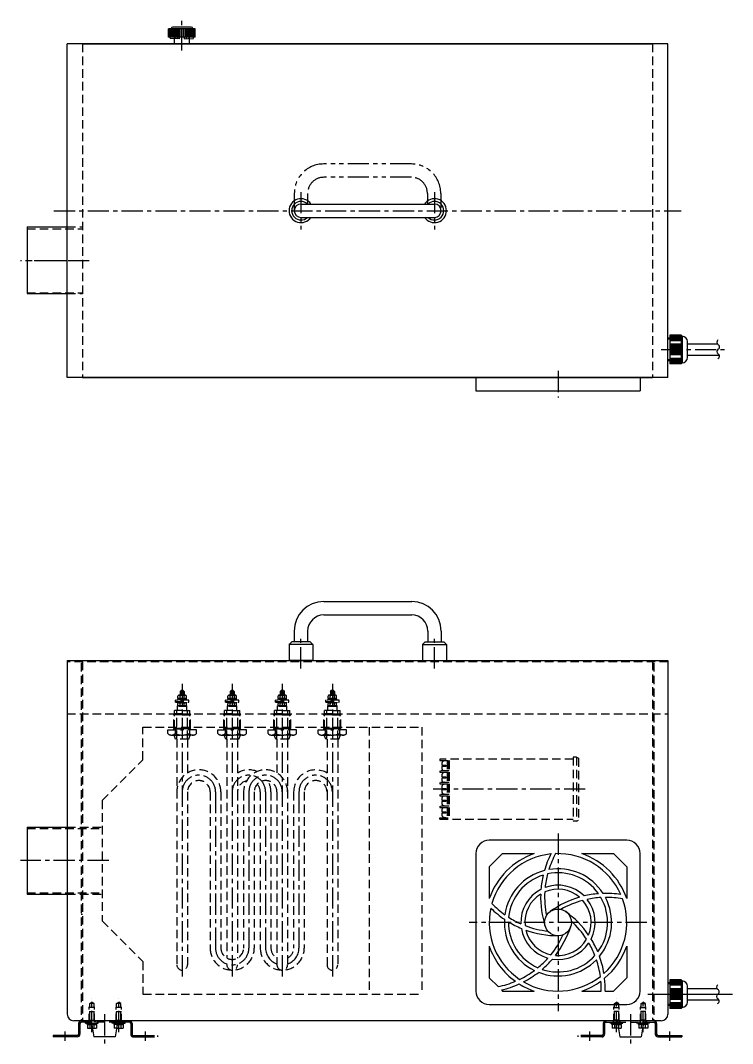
# Model space of a CAD drawing. Extents: x -5 to 981, y -8 to 771.
# Drawn here: x 447 to 981, y 5 to 771 of the extents above; entities that cross this region are included whole.
import ezdxf

# ---------------------------------------------------------------- set-up
doc = ezdxf.new("R2010")
doc.units = 0
doc.header["$LTSCALE"] = 0.5
for name, pattern in [('CENTER', [50.8, 31.75, -6.35, 6.35, -6.35]), ('DASHED', [19.05, 12.7, -6.35]), ('PHANTOM', [63.5, 31.75, -6.35, 6.35, -6.35, 6.35, -6.35])]:
    doc.linetypes.add(name, pattern=pattern)
for name, color, linetype in [('MSM_CENTER', 1, 'CENTER'), ('MSM_CONTINUOUS', 7, 'CONTINUOUS'), ('MSM_DASHED', 4, 'DASHED'), ('MSM_IMAGINARY', 6, 'PHANTOM'), ('MSM_NARROW', 5, 'CONTINUOUS')]:
    doc.layers.add(name, color=color, linetype=linetype)

msp = doc.modelspace()

# ---------------------------------------------------------------- linework, layer by layer
at = {"layer": 'MSM_CENTER'}
for p, q in [((568.33, 748.84), (568.34, 771.34)), ((657.48, 642.79), (657.48, 614.88)), ((757.48, 642.79), (757.48, 614.88)), ((472.33, 628.84), (942.33, 628.84)), ((498.84, 591.34), (447.33, 591.34)), ((481.5, 591.34), (452.33, 591.34)), ((927.33, 524.84), (974.64, 524.84)), ((850.03, 508.84), (850.03, 488.84)), ((657.48, 286), (657.48, 311)), ((757.48, 286), (757.48, 311)), ((568.48, 274.36), (568.48, 55)), ((605.98, 274.36), (605.98, 55)), ((643.48, 274.36), (643.48, 55)), ((680.99, 274.36), (680.99, 55)), ((593.48, 193.5), (593.48, 76.5)), ((618.48, 193.5), (618.48, 76.5)), ((630.98, 193.5), (630.98, 76.5)), ((655.98, 193.5), (655.98, 76.5)), ((870.48, 195.54), (756.48, 195.54)), ((850.03, 162.26), (850.03, 29.26)), ((513.48, 142), (447.33, 142)), ((916.53, 95.76), (783.53, 95.76)), ((500.91, 13.6), (500.91, 39.04)), ((520.91, 13.6), (520.91, 39.04)), ((893.91, 13.6), (893.91, 39.04)), ((913.91, 13.6), (913.91, 39.04)), ((917.44, 42), (980.79, 42)), ((927.33, 42), (974.64, 42)), ((510.33, 27), (510.33, 5)), ((904.33, 27), (904.33, 5)), ((480.91, 7), (480.91, 14)), ((540.91, 7), (540.91, 14)), ((873.91, 7), (873.91, 14)), ((933.91, 7), (933.91, 14))]:
    msp.add_line(p, q, dxfattribs=at)
for centre, start, end in [((580.98, 193.5), 0, 180), ((618.48, 193.5), 0, 180), ((630.98, 193.5), 0, 180), ((668.49, 193.5), 0, 180), ((605.98, 76.5), 180, 0), ((643.48, 76.5), 180, 251.337), ((643.48, 76.5), 288.663, 0)]:
    msp.add_arc(centre, 12.5, start, end, dxfattribs=at)
at = {"layer": 'MSM_CONTINUOUS'}
for p, q in [((575.21, 766.34), (561.46, 766.34)), ((578.33, 765.09), (558.33, 765.09)), ((558.33, 758.84), (558.33, 765.09)), ((578.33, 758.84), (558.33, 758.84)), ((558.58, 758.84), (558.58, 765.09)), ((558.83, 758.84), (558.83, 765.09)), ((559.21, 758.84), (559.21, 765.09)), ((559.58, 758.84), (559.58, 765.09)), ((559.58, 758.08), (559.58, 758.84)), ((559.96, 758.84), (559.96, 765.09)), ((560.46, 758.84), (560.46, 765.09)), ((561.08, 758.84), (561.08, 765.09)), ((561.71, 758.84), (561.71, 765.09)), ((562.46, 758.84), (562.46, 765.09)), ((562.71, 753.84), (562.71, 758.84)), ((563.02, 758.84), (563.02, 758.53)), ((563.21, 758.84), (563.21, 765.09)), ((563.96, 758.84), (563.96, 765.09)), ((564.96, 758.84), (564.96, 765.09)), ((564.97, 758.32), (564.97, 758.84)), ((565.96, 758.84), (565.96, 765.09)), ((566.55, 757.59), (566.55, 758.84)), ((567.08, 758.84), (567.08, 765.09)), ((568.33, 758.84), (568.33, 765.09)), ((568.33, 758.84), (568.33, 765.09)), ((569.58, 758.84), (569.58, 765.09)), ((570.11, 757.59), (570.11, 758.84)), ((570.71, 758.84), (570.71, 765.09)), ((571.7, 758.32), (571.7, 758.84)), ((571.71, 758.84), (571.71, 765.09)), ((572.71, 758.84), (572.71, 765.09)), ((573.46, 758.84), (573.46, 765.09)), ((573.65, 758.84), (573.65, 758.53)), ((573.96, 753.84), (573.96, 758.84)), ((574.21, 758.84), (574.21, 765.09)), ((574.96, 758.84), (574.96, 765.09)), ((575.58, 758.84), (575.58, 765.09)), ((576.21, 758.84), (576.21, 765.09)), ((576.71, 758.84), (576.71, 765.09)), ((577.08, 758.84), (577.08, 765.09)), ((577.08, 758.08), (577.08, 758.84)), ((577.46, 758.84), (577.46, 765.09)), ((577.83, 758.84), (577.83, 765.09)), ((578.08, 758.84), (578.08, 765.09)), ((578.33, 758.84), (578.33, 765.09)), ((932.33, 753.84), (482.33, 753.84)), ((482.33, 503.84), (482.33, 753.84)), ((493.84, 753.84), (920.84, 753.84)), ((562.71, 757.59), (559.69, 757.95)), ((573.96, 753.84), (562.71, 753.84)), ((566.55, 757.59), (563.58, 757.91)), ((570.11, 757.59), (573.09, 757.91)), ((573.96, 757.59), (576.97, 757.95)), ((932.33, 503.84), (932.33, 753.84)), ((657.48, 633.84), (757.48, 633.84)), ((657.48, 623.84), (757.48, 623.84)), ((452.33, 616.73), (482.33, 616.73)), ((452.33, 616.73), (452.33, 566.73)), ((452.33, 566.73), (482.33, 566.72)), ((933.79, 533.24), (932.36, 533.24)), ((933.79, 532.54), (932.36, 532.54)), ((933.79, 535.49), (933.79, 514.19)), ((942.34, 535.49), (933.79, 535.49)), ((942.65, 535.18), (933.79, 535.18)), ((942.84, 534.98), (933.79, 534.98)), ((943.04, 534.79), (933.79, 534.79)), ((943.09, 534.59), (933.79, 534.59)), ((943.09, 534.39), (933.79, 534.39)), ((943.09, 534.2), (933.79, 534.2)), ((943.09, 534), (933.79, 534)), ((943.09, 533.8), (933.79, 533.8)), ((943.09, 533.61), (933.79, 533.61)), ((943.09, 533.41), (933.79, 533.41)), ((943.08, 533.22), (933.79, 533.22)), ((943.05, 533.02), (933.79, 533.02)), ((943.02, 532.82), (933.79, 532.82)), ((942.97, 532.63), (933.79, 532.63)), ((942.91, 532.43), (933.79, 532.43)), ((942.83, 532.23), (933.79, 532.23)), ((942.74, 532.04), (933.79, 532.04)), ((942.62, 531.84), (933.79, 531.84)), ((942.49, 531.65), (933.79, 531.65)), ((942.34, 531.45), (933.79, 531.45)), ((943.09, 534.74), (942.34, 535.49)), ((942.34, 531.45), (942.34, 528.76)), ((943.09, 534.74), (943.09, 514.94)), ((946.99, 518.84), (946.99, 530.84)), ((946.99, 529.09), (969.41, 529.09)), ((942.34, 528.76), (933.79, 528.76)), ((942.48, 528.37), (933.79, 528.37)), ((942.61, 527.98), (933.79, 527.98)), ((942.73, 527.59), (933.79, 527.59)), ((942.82, 527.19), (933.79, 527.19)), ((942.9, 526.8), (933.79, 526.8)), ((942.97, 526.41), (933.79, 526.41)), ((943.02, 526.02), (933.79, 526.02)), ((943.06, 525.62), (933.79, 525.62)), ((943.08, 525.23), (933.79, 525.23)), ((943.09, 524.84), (933.79, 524.84)), ((943.08, 524.45), (933.79, 524.45)), ((943.06, 524.05), (933.79, 524.05)), ((943.02, 523.66), (933.79, 523.66)), ((942.97, 523.27), (933.79, 523.27)), ((942.9, 522.88), (933.79, 522.88)), ((942.82, 522.48), (933.79, 522.48)), ((942.73, 522.09), (933.79, 522.09)), ((942.61, 521.7), (933.79, 521.7)), ((942.48, 521.3), (933.79, 521.3)), ((933.79, 517.14), (932.36, 517.14)), ((933.79, 516.44), (932.36, 516.44)), ((942.34, 520.91), (933.79, 520.91)), ((942.34, 518.23), (933.79, 518.23)), ((942.49, 518.03), (933.79, 518.03)), ((942.62, 517.83), (933.79, 517.83)), ((942.74, 517.64), (933.79, 517.64)), ((942.83, 517.44), (933.79, 517.44)), ((942.91, 517.25), (933.79, 517.25)), ((942.97, 517.05), (933.79, 517.05)), ((943.02, 516.85), (933.79, 516.85)), ((943.05, 516.66), (933.79, 516.66)), ((943.08, 516.46), (933.79, 516.46)), ((943.09, 516.26), (933.79, 516.26)), ((943.09, 516.07), (933.79, 516.07)), ((943.09, 515.87), (933.79, 515.87)), ((943.09, 515.68), (933.79, 515.68)), ((943.09, 515.48), (933.79, 515.48)), ((943.09, 515.28), (933.79, 515.28)), ((943.09, 515.09), (933.79, 515.09)), ((943.04, 514.89), (933.79, 514.89)), ((942.84, 514.69), (933.79, 514.69)), ((942.65, 514.5), (933.79, 514.5)), ((942.34, 514.19), (933.79, 514.19)), ((942.34, 520.91), (942.34, 518.23)), ((943.09, 514.94), (942.34, 514.19)), ((946.99, 520.59), (970.83, 520.59)), ((932.33, 503.84), (482.33, 503.84)), ((493.84, 503.84), (920.84, 503.84)), ((788.53, 503.84), (788.53, 493.84)), ((911.53, 503.84), (911.53, 493.84)), ((788.53, 493.84), (911.53, 493.84)), ((674.48, 336), (740.48, 336)), ((674.48, 326), (740.48, 326)), ((652.48, 314), (652.48, 306)), ((662.48, 314), (662.48, 306)), ((752.48, 314), (752.48, 306)), ((762.48, 314), (762.48, 306)), ((666.44, 304), (648.44, 304)), ((650.53, 306), (648.53, 304)), ((648.53, 304), (648.53, 292)), ((664.44, 306), (650.53, 306)), ((664.44, 306), (666.44, 304)), ((666.44, 304), (666.44, 292)), ((750.52, 306), (748.52, 304)), ((748.52, 304), (766.43, 304)), ((748.52, 304), (748.52, 292)), ((750.52, 306), (764.43, 306)), ((764.43, 306), (766.43, 304)), ((766.43, 304), (766.43, 292)), ((482.33, 292), (932.33, 292)), ((482.33, 292), (482.33, 27)), ((662.44, 292), (648.44, 292)), ((666.24, 292), (662.44, 292)), ((748.72, 292), (752.52, 292)), ((752.52, 292), (766.32, 292)), ((932.33, 292), (932.33, 27)), ((452.33, 167), (482.33, 167)), ((452.33, 167), (452.33, 117)), ((901.53, 157.26), (798.53, 157.26)), ((788.53, 147.26), (788.53, 44.26)), ((808.53, 147.26), (798.53, 137.26)), ((808.53, 147.26), (832.2, 147.26)), ((867.87, 147.26), (891.53, 147.26)), ((901.53, 137.26), (891.53, 147.26)), ((911.53, 44.26), (911.53, 147.26)), ((798.53, 137.26), (798.53, 113.59)), ((901.53, 137.26), (901.53, 113.59)), ((452.33, 117), (482.33, 117)), ((798.53, 77.92), (798.53, 54.26)), ((901.53, 77.92), (901.53, 54.26)), ((798.53, 54.26), (805.16, 47.63)), ((891.53, 44.26), (901.53, 54.26)), ((933.79, 50.4), (932.36, 50.4)), ((933.79, 49.7), (932.36, 49.7)), ((933.79, 52.65), (933.79, 31.35)), ((942.34, 52.65), (933.79, 52.65)), ((942.65, 52.34), (933.79, 52.34)), ((942.84, 52.14), (933.79, 52.14)), ((943.04, 51.95), (933.79, 51.95)), ((943.09, 51.75), (933.79, 51.75)), ((943.09, 51.56), (933.79, 51.56)), ((943.09, 51.36), (933.79, 51.36)), ((943.09, 51.16), (933.79, 51.16)), ((943.09, 50.97), (933.79, 50.97)), ((943.09, 50.77), (933.79, 50.77)), ((943.09, 50.57), (933.79, 50.57)), ((943.08, 50.38), (933.79, 50.38)), ((943.05, 50.18), (933.79, 50.18)), ((943.02, 49.98), (933.79, 49.98)), ((942.97, 49.79), (933.79, 49.79)), ((942.91, 49.59), (933.79, 49.59)), ((942.83, 49.4), (933.79, 49.4)), ((942.74, 49.2), (933.79, 49.2)), ((942.62, 49), (933.79, 49)), ((942.49, 48.81), (933.79, 48.81)), ((942.34, 48.61), (933.79, 48.61)), ((943.09, 51.9), (942.34, 52.65)), ((942.34, 48.61), (942.34, 45.93)), ((943.09, 51.9), (943.09, 32.1)), ((946.99, 36), (946.99, 48)), ((946.99, 46.25), (969.15, 46.25)), ((807.68, 45.11), (808.53, 44.26)), ((808.53, 44.26), (832.2, 44.26)), ((867.87, 44.26), (882.36, 44.26)), ((885.36, 44.26), (891.53, 44.26)), ((942.34, 45.93), (933.79, 45.93)), ((942.48, 45.53), (933.79, 45.53)), ((942.61, 45.14), (933.79, 45.14)), ((942.73, 44.75), (933.79, 44.75)), ((942.82, 44.36), (933.79, 44.36)), ((942.9, 43.96), (933.79, 43.96)), ((942.97, 43.57), (933.79, 43.57)), ((943.02, 43.18), (933.79, 43.18)), ((943.06, 42.79), (933.79, 42.79)), ((943.08, 42.39), (933.79, 42.39)), ((943.09, 42), (933.79, 42)), ((943.08, 41.61), (933.79, 41.61)), ((943.06, 41.22), (933.79, 41.22)), ((943.02, 40.82), (933.79, 40.82)), ((942.97, 40.43), (933.79, 40.43)), ((942.9, 40.04), (933.79, 40.04)), ((942.82, 39.64), (933.79, 39.64)), ((942.73, 39.25), (933.79, 39.25)), ((942.61, 38.86), (933.79, 38.86)), ((942.48, 38.47), (933.79, 38.47)), ((798.53, 34.26), (901.53, 34.26)), ((933.79, 34.3), (932.36, 34.3)), ((933.79, 33.6), (932.36, 33.6)), ((942.34, 38.07), (933.79, 38.07)), ((942.34, 35.39), (933.79, 35.39)), ((942.49, 35.19), (933.79, 35.19)), ((942.62, 35), (933.79, 35)), ((942.74, 34.8), (933.79, 34.8)), ((942.83, 34.6), (933.79, 34.6)), ((942.91, 34.41), (933.79, 34.41)), ((942.97, 34.21), (933.79, 34.21)), ((943.02, 34.02), (933.79, 34.02)), ((943.05, 33.82), (933.79, 33.82)), ((943.08, 33.62), (933.79, 33.62)), ((943.09, 33.43), (933.79, 33.43)), ((943.09, 33.23), (933.79, 33.23)), ((943.09, 33.03), (933.79, 33.03)), ((943.09, 32.84), (933.79, 32.84)), ((943.09, 32.64), (933.79, 32.64)), ((943.09, 32.44), (933.79, 32.44)), ((943.09, 32.25), (933.79, 32.25)), ((943.04, 32.05), (933.79, 32.05)), ((942.84, 31.86), (933.79, 31.86)), ((942.65, 31.66), (933.79, 31.66)), ((942.34, 31.35), (933.79, 31.35)), ((942.34, 38.07), (942.34, 35.39)), ((943.09, 32.1), (942.34, 31.35)), ((946.99, 37.75), (970.58, 37.75)), ((927.33, 22), (487.33, 22)), ((490.91, 20), (490.91, 12)), ((491.91, 20), (491.91, 12)), ((500.5, 21), (492.91, 21)), ((496.16, 20.2), (496.16, 21)), ((496.16, 20.2), (500.63, 20.2)), ((497.41, 19.2), (497.41, 20.2)), ((497.41, 19.2), (500.8, 19.2)), ((497.56, 19.2), (497.56, 16.6)), ((497.56, 16.6), (501.23, 16.6)), ((500.33, 22), (502.33, 10)), ((520.33, 22), (518.33, 10)), ((519.43, 16.6), (524.26, 16.6)), ((519.87, 19.2), (524.41, 19.2)), ((520.03, 20.2), (525.66, 20.2)), ((528.91, 21), (520.17, 21)), ((524.26, 19.2), (524.26, 16.6)), ((524.41, 19.2), (524.41, 20.2)), ((525.66, 20.2), (525.66, 21)), ((528.91, 22), (528.91, 21)), ((885.91, 22), (885.91, 21)), ((885.91, 21), (894.5, 21)), ((889.16, 20.2), (889.16, 21)), ((894.63, 20.2), (889.16, 20.2)), ((890.41, 19.2), (890.41, 20.2)), ((894.8, 19.2), (890.41, 19.2)), ((890.56, 19.2), (890.56, 16.6)), ((895.23, 16.6), (890.56, 16.6)), ((894.33, 22), (896.33, 10)), ((914.33, 22), (912.33, 10)), ((917.26, 16.6), (913.43, 16.6)), ((917.41, 19.2), (913.87, 19.2)), ((918.66, 20.2), (914.03, 20.2)), ((914.17, 21), (921.91, 21)), ((917.26, 19.2), (917.26, 16.6)), ((917.41, 19.2), (917.41, 20.2)), ((918.66, 20.2), (918.66, 21)), ((922.91, 20), (922.91, 12)), ((923.91, 20), (923.91, 12)), ((489.91, 11), (471.91, 11)), ((471.91, 11), (471.91, 10)), ((489.91, 10), (471.91, 10)), ((518.33, 10), (502.33, 10)), ((896.33, 10), (912.33, 10)), ((924.91, 11), (942.91, 11)), ((924.91, 10), (942.91, 10)), ((942.91, 11), (942.91, 10))]:
    msp.add_line(p, q, dxfattribs=at)
msp.add_circle((850.03, 95.76), 10, dxfattribs=at)
for centre, radius, start, end in [((561.46, 765.09), 1.25, 90, 180), ((575.21, 765.09), 1.25, 0, 90), ((559.71, 758.08), 0.125, 180, 263.157), ((563.65, 758.53), 0.625, 180, 263.939), ((565.59, 758.32), 0.625, 180, 263.939), ((571.07, 758.32), 0.625, 276.061, 0), ((573.02, 758.53), 0.625, 276.061, 0), ((576.96, 758.08), 0.125, 276.843, 0), ((657.48, 628.84), 8.95, 33.9424, 326.058), ((757.48, 628.84), 8.95, 213.943, 146.057), ((657.48, 628.84), 6.95, 45.966, 314.034), ((657.48, 628.84), 5, 90, 270), ((757.48, 628.84), 6.95, 225.968, 134.032), ((757.48, 628.84), 5, 270, 90), ((939.99, 533.47), 3.09, 319.255, 0), ((943.09, 530.84), 3.9, 0, 90), ((932.44, 524.84), 10.65, 338.369, 21.631), ((939.99, 516.21), 3.09, 0, 40.7453), ((943.09, 518.84), 3.9, 270, 0), ((674.48, 314), 22, 90, 180), ((740.48, 314), 22, 0, 90), ((674.48, 314), 12, 90, 180), ((740.48, 314), 12, 0, 90), ((798.53, 147.26), 10, 90, 180), ((901.53, 147.26), 10, 0, 90), ((850.03, 95.76), 54.5, 109.099, 160.901), ((850.03, 95.76), 51.5, 95.9516, 164.036), ((908.52, 114.76), 71.5, 152.968, 163.892), ((908.52, 114.76), 68.5, 151.681, 162.527), ((850.03, 95.76), 51.5, 23.9516, 92.0148), ((850.03, 95.76), 54.5, 19.0991, 70.9009), ((850.03, 95.76), 40.16, 104.717, 171.82), ((850.03, 95.76), 37.16, 107.362, 174.087), ((908.52, 114.76), 71.5, 166.688, 175.42), ((908.52, 114.76), 68.5, 165.344, 174.055), ((850.03, 95.76), 37.16, 35.3621, 102.087), ((850.03, 95.76), 40.16, 32.7174, 99.8199), ((850.03, 95.76), 27.82, 45.3472, 110.275), ((850.03, 95.76), 27.82, 117.347, 182.275), ((850.03, 95.76), 24.82, 121.519, 185.521), ((908.52, 114.76), 71.5, 178.271, 198), ((908.52, 114.76), 68.5, 176.856, 191.693), ((850.03, 95.76), 24.82, 49.5193, 113.521), ((886.18, 46), 71.5, 94.6884, 103.42), ((886.18, 46), 71.5, 81.2178, 91.8915), ((850.03, 157.26), 68.5, 223.711, 234.527), ((886.18, 46), 71.5, 106.271, 126), ((886.18, 46), 68.5, 104.856, 119.693), ((850.03, 95.76), 24.82, 337.519, 41.521), ((886.18, 46), 68.5, 93.3436, 102.055), ((850.03, 95.76), 27.82, 333.347, 38.275), ((850.03, 95.76), 37.16, 323.362, 30.087), ((850.03, 95.76), 40.16, 320.717, 27.82), ((850.03, 95.76), 51.5, 311.952, 20.036), ((886.18, 46), 68.5, 79.7115, 90.5272), ((850.03, 95.76), 51.5, 167.952, 236.036), ((850.03, 157.26), 71.5, 225.218, 235.892), ((813.89, 46), 71.5, 34.2714, 54), ((850.03, 95.76), 40.16, 176.717, 243.82), ((850.03, 95.76), 37.16, 179.362, 246.087), ((850.03, 157.26), 71.5, 238.688, 247.42), ((850.03, 157.26), 68.5, 237.344, 246.055), ((850.03, 157.26), 68.5, 248.856, 263.693), ((791.54, 114.76), 71.5, 322.271, 342), ((813.89, 46), 68.5, 32.8563, 47.6927), ((850.03, 95.76), 27.82, 189.347, 254.275), ((850.03, 95.76), 24.82, 193.519, 257.521), ((850.03, 157.26), 71.5, 250.271, 270), ((791.54, 114.76), 68.5, 320.856, 335.693), ((850.03, 95.76), 54.5, 199.099, 234.101), ((850.03, 95.76), 27.82, 261.347, 326.275), ((850.03, 95.76), 24.82, 265.519, 329.521), ((813.89, 46), 68.5, 21.3436, 30.0546), ((813.89, 46), 71.5, 22.6884, 31.4198), ((850.03, 95.76), 54.5, 309.837, 340.901), ((791.54, 114.76), 68.5, 309.344, 318.055), ((850.03, 95.76), 37.16, 251.362, 318.087), ((813.89, 46), 71.5, 9.21785, 19.8915), ((850.03, 95.76), 40.16, 248.717, 315.82), ((791.54, 114.76), 71.5, 310.688, 319.42), ((813.89, 46), 68.5, 7.71148, 18.5272), ((791.54, 114.76), 68.5, 295.711, 306.527), ((791.54, 114.76), 71.5, 297.218, 307.892), ((850.03, 95.76), 51.5, 239.952, 308.036), ((813.89, 46), 71.5, 358.601, 6.348), ((791.54, 114.76), 68.5, 281.467, 292.79), ((791.54, 114.76), 71.5, 283.046, 294.348), ((850.03, 95.76), 54.5, 237.837, 250.901), ((850.03, 95.76), 54.5, 289.099, 306.101), ((813.89, 46), 68.5, 358.54, 4.79), ((939.99, 50.63), 3.09, 319.255, 0), ((943.09, 48), 3.9, 0, 90), ((798.53, 44.26), 10, 180, 270), ((901.53, 44.26), 10, 270, 0), ((932.44, 42), 10.65, 338.369, 21.631), ((939.99, 33.37), 3.09, 0, 40.7453), ((943.09, 36), 3.9, 270, 0), ((487.33, 27), 5, 180, 270), ((927.33, 27), 5, 270, 0), ((492.91, 20), 2, 90, 180), ((492.91, 20), 1, 90, 180), ((921.91, 20), 2, 0, 90), ((921.91, 20), 1, 0, 90), ((489.91, 12), 1, 270, 0), ((489.91, 12), 2, 270, 0), ((924.91, 12), 2, 180, 270), ((924.91, 12), 1, 180, 270)]:
    msp.add_arc(centre, radius, start, end, dxfattribs=at)
at = {"layer": 'MSM_DASHED'}
for p, q in [((493.84, 753.84), (493.84, 503.84)), ((920.84, 753.84), (920.84, 503.84)), ((452.33, 615.34), (493.84, 615.34)), ((482.33, 616.73), (493.84, 616.73)), ((452.33, 567.34), (493.84, 567.34)), ((482.33, 566.72), (493.84, 566.73)), ((932.33, 291), (482.33, 291)), ((492.84, 290), (492.84, 23)), ((492.84, 290), (493.84, 290)), ((493.84, 291), (493.84, 22)), ((920.84, 291), (920.84, 22)), ((920.84, 290), (921.84, 290)), ((921.84, 290), (921.84, 23)), ((566.98, 268.65), (567.69, 269.36)), ((566.98, 268.65), (569.98, 268.65)), ((566.98, 268.65), (566.98, 265.86)), ((567.69, 269.36), (567.69, 265.86)), ((569.27, 269.36), (567.69, 269.36)), ((569.27, 269.36), (569.27, 265.86)), ((569.27, 269.36), (569.98, 268.65)), ((569.98, 268.65), (569.98, 265.86)), ((604.48, 268.65), (605.19, 269.36)), ((604.48, 268.65), (607.48, 268.65)), ((604.48, 268.65), (604.48, 265.86)), ((605.19, 269.36), (605.19, 265.86)), ((606.77, 269.36), (605.19, 269.36)), ((606.77, 269.36), (606.77, 265.86)), ((606.77, 269.36), (607.48, 268.65)), ((607.48, 268.65), (607.48, 265.86)), ((641.98, 268.65), (642.69, 269.36)), ((641.98, 268.65), (644.98, 268.65)), ((641.98, 268.65), (641.98, 265.86)), ((642.69, 269.36), (642.69, 265.86)), ((644.27, 269.36), (642.69, 269.36)), ((644.27, 269.36), (644.27, 265.86)), ((644.27, 269.36), (644.98, 268.65)), ((644.98, 268.65), (644.98, 265.86)), ((679.49, 268.65), (680.19, 269.36)), ((679.49, 268.65), (682.49, 268.65)), ((679.49, 268.65), (679.49, 265.86)), ((680.19, 269.36), (680.19, 265.86)), ((681.78, 269.36), (680.19, 269.36)), ((681.78, 269.36), (681.78, 265.86)), ((681.78, 269.36), (682.49, 268.65)), ((682.49, 268.65), (682.49, 265.86)), ((573.48, 262.26), (563.48, 262.26)), ((563.48, 260.76), (563.48, 262.26)), ((563.48, 261.51), (573.48, 261.51)), ((563.48, 260.76), (573.48, 260.76)), ((571.98, 262.76), (564.98, 262.76)), ((564.98, 262.26), (564.98, 262.76)), ((564.98, 260.26), (564.98, 260.76)), ((565.28, 263.46), (565.28, 265.31)), ((571.68, 263.46), (565.28, 263.46)), ((565.53, 262.76), (565.53, 263.46)), ((570.88, 265.86), (566.08, 265.86)), ((566.88, 263.46), (566.88, 265.31)), ((570.08, 263.46), (570.08, 265.31)), ((571.43, 262.76), (571.43, 263.46)), ((571.68, 263.46), (571.68, 265.31)), ((571.98, 262.26), (571.98, 262.76)), ((571.98, 260.26), (571.98, 260.76)), ((573.48, 260.76), (573.48, 262.26)), ((610.98, 262.26), (600.98, 262.26)), ((600.98, 260.76), (600.98, 262.26)), ((600.98, 261.51), (610.98, 261.51)), ((600.98, 260.76), (610.98, 260.76)), ((609.48, 262.76), (602.48, 262.76)), ((602.48, 262.26), (602.48, 262.76)), ((602.48, 260.26), (602.48, 260.76)), ((602.78, 263.46), (602.78, 265.31)), ((609.18, 263.46), (602.78, 263.46)), ((603.03, 262.76), (603.03, 263.46)), ((608.38, 265.86), (603.58, 265.86)), ((604.38, 263.46), (604.38, 265.31)), ((607.58, 263.46), (607.58, 265.31)), ((608.93, 262.76), (608.93, 263.46)), ((609.18, 263.46), (609.18, 265.31)), ((609.48, 262.26), (609.48, 262.76)), ((609.48, 260.26), (609.48, 260.76)), ((610.98, 260.76), (610.98, 262.26)), ((648.48, 262.26), (638.48, 262.26)), ((638.48, 260.76), (638.48, 262.26)), ((638.48, 261.51), (648.48, 261.51)), ((638.48, 260.76), (648.48, 260.76)), ((646.98, 262.76), (639.98, 262.76)), ((639.98, 262.26), (639.98, 262.76)), ((639.98, 260.26), (639.98, 260.76)), ((640.28, 263.46), (640.28, 265.31)), ((646.68, 263.46), (640.28, 263.46)), ((640.53, 262.76), (640.53, 263.46)), ((645.88, 265.86), (641.08, 265.86)), ((641.88, 263.46), (641.88, 265.31)), ((645.08, 263.46), (645.08, 265.31)), ((646.43, 262.76), (646.43, 263.46)), ((646.68, 263.46), (646.68, 265.31)), ((646.98, 262.26), (646.98, 262.76)), ((646.98, 260.26), (646.98, 260.76)), ((648.48, 260.76), (648.48, 262.26)), ((685.99, 262.26), (675.99, 262.26)), ((675.99, 260.76), (675.99, 262.26)), ((675.99, 261.51), (685.99, 261.51)), ((675.99, 260.76), (685.99, 260.76)), ((684.49, 262.76), (677.49, 262.76)), ((677.49, 262.26), (677.49, 262.76)), ((677.49, 260.26), (677.49, 260.76)), ((677.79, 263.46), (677.79, 265.31)), ((684.19, 263.46), (677.79, 263.46)), ((678.04, 262.76), (678.04, 263.46)), ((683.39, 265.86), (678.59, 265.86)), ((679.39, 263.46), (679.39, 265.31)), ((682.59, 263.46), (682.59, 265.31)), ((683.94, 262.76), (683.94, 263.46)), ((684.19, 263.46), (684.19, 265.31)), ((684.49, 262.26), (684.49, 262.76)), ((684.49, 260.26), (684.49, 260.76)), ((685.99, 260.76), (685.99, 262.26)), ((568.48, 254.37), (562.71, 254.37)), ((562.71, 252), (562.71, 254.37)), ((564.38, 233.05), (564.38, 254.37)), ((571.98, 260.26), (564.98, 260.26)), ((571.98, 257.86), (564.98, 257.86)), ((564.98, 254.36), (564.98, 257.86)), ((571.98, 257.36), (564.98, 257.36)), ((565.28, 257.86), (565.28, 259.71)), ((566.88, 257.86), (566.88, 259.71)), ((568.48, 254.37), (574.25, 254.37)), ((570.08, 257.86), (570.08, 259.71)), ((571.68, 257.86), (571.68, 259.71)), ((571.98, 254.36), (571.98, 257.86)), ((572.58, 233.05), (572.58, 254.37)), ((574.25, 252), (574.25, 254.37)), ((605.98, 254.37), (600.21, 254.37)), ((600.21, 252), (600.21, 254.37)), ((601.88, 233.05), (601.88, 254.37)), ((609.48, 260.26), (602.48, 260.26)), ((609.48, 257.86), (602.48, 257.86)), ((602.48, 254.36), (602.48, 257.86)), ((609.48, 257.36), (602.48, 257.36)), ((602.78, 257.86), (602.78, 259.71)), ((604.38, 257.86), (604.38, 259.71)), ((605.98, 254.37), (611.75, 254.37)), ((607.58, 257.86), (607.58, 259.71)), ((609.18, 257.86), (609.18, 259.71)), ((609.48, 254.36), (609.48, 257.86)), ((610.08, 233.05), (610.08, 254.37)), ((611.75, 252), (611.75, 254.37)), ((643.48, 254.37), (637.71, 254.37)), ((637.71, 252), (637.71, 254.37)), ((639.38, 233.05), (639.38, 254.37)), ((646.98, 260.26), (639.98, 260.26)), ((646.98, 257.86), (639.98, 257.86)), ((639.98, 254.36), (639.98, 257.86)), ((646.98, 257.36), (639.98, 257.36)), ((640.28, 257.86), (640.28, 259.71)), ((641.88, 257.86), (641.88, 259.71)), ((643.48, 254.37), (649.25, 254.37)), ((645.08, 257.86), (645.08, 259.71)), ((646.68, 257.86), (646.68, 259.71)), ((646.98, 254.36), (646.98, 257.86)), ((647.58, 233.05), (647.58, 254.37)), ((649.25, 252), (649.25, 254.37)), ((680.98, 254.37), (675.22, 254.37)), ((675.22, 252), (675.22, 254.37)), ((676.89, 233.05), (676.89, 254.37)), ((684.49, 260.26), (677.49, 260.26)), ((684.49, 257.86), (677.49, 257.86)), ((677.49, 254.36), (677.49, 257.86)), ((684.49, 257.36), (677.49, 257.36)), ((677.79, 257.86), (677.79, 259.71)), ((679.39, 257.86), (679.39, 259.71)), ((680.99, 254.37), (686.76, 254.37)), ((682.59, 257.86), (682.59, 259.71)), ((684.19, 257.86), (684.19, 259.71)), ((684.49, 254.36), (684.49, 257.86)), ((685.09, 233.05), (685.09, 254.37)), ((686.76, 252), (686.76, 254.37)), ((482.33, 252), (932.33, 252)), ((562.71, 252), (562.16, 251.21)), ((568.48, 251.21), (562.16, 251.21)), ((562.16, 241.34), (562.16, 251.21)), ((562.71, 240.79), (562.71, 252)), ((568.48, 252), (562.71, 252)), ((568.48, 252), (574.25, 252)), ((568.48, 251.21), (574.8, 251.21)), ((574.25, 252), (574.8, 251.21)), ((574.25, 240.79), (574.25, 252)), ((574.8, 241.34), (574.8, 251.21)), ((600.21, 252), (599.66, 251.21)), ((605.98, 251.21), (599.66, 251.21)), ((599.66, 241.34), (599.66, 251.21)), ((600.21, 240.79), (600.21, 252)), ((605.98, 252), (600.21, 252)), ((605.98, 252), (611.75, 252)), ((605.98, 251.21), (612.3, 251.21)), ((611.75, 252), (612.3, 251.21)), ((611.75, 240.79), (611.75, 252)), ((612.3, 241.34), (612.3, 251.21)), ((637.71, 252), (637.16, 251.21)), ((643.48, 251.21), (637.16, 251.21)), ((637.16, 241.34), (637.16, 251.21)), ((637.71, 240.79), (637.71, 252)), ((643.48, 252), (637.71, 252)), ((643.48, 252), (649.25, 252)), ((643.48, 251.21), (649.8, 251.21)), ((649.25, 252), (649.8, 251.21)), ((649.25, 240.79), (649.25, 252)), ((649.8, 241.34), (649.8, 251.21)), ((675.22, 252), (674.66, 251.21)), ((680.98, 251.21), (674.66, 251.21)), ((674.66, 241.34), (674.66, 251.21)), ((675.22, 240.79), (675.22, 252)), ((680.98, 252), (675.22, 252)), ((680.99, 252), (686.76, 252)), ((680.99, 251.21), (687.31, 251.21)), ((686.76, 252), (687.31, 251.21)), ((686.76, 240.79), (686.76, 252)), ((687.31, 241.34), (687.31, 251.21)), ((539.06, 242), (748.09, 242)), ((539.06, 217.58), (539.06, 242)), ((557.82, 240), (568.48, 240)), ((557.82, 237.16), (557.82, 240)), ((562.16, 241.34), (568.48, 241.34)), ((562.71, 240.79), (562.16, 241.34)), ((562.16, 240.79), (568.48, 240.79)), ((562.16, 240), (562.16, 240.79)), ((563.11, 240), (563.11, 237.16)), ((574.8, 241.34), (568.48, 241.34)), ((574.8, 240.79), (568.48, 240.79)), ((579.15, 240), (568.48, 240)), ((573.85, 240), (573.85, 237.16)), ((574.25, 240.79), (574.8, 241.34)), ((574.8, 240), (574.8, 240.79)), ((579.15, 237.16), (579.15, 240)), ((595.32, 240), (605.98, 240)), ((595.32, 237.16), (595.32, 240)), ((599.66, 241.34), (605.98, 241.34)), ((600.21, 240.79), (599.66, 241.34)), ((599.66, 240.79), (605.98, 240.79)), ((599.66, 240), (599.66, 240.79)), ((600.61, 240), (600.61, 237.16)), ((612.3, 241.34), (605.98, 241.34)), ((612.3, 240.79), (605.98, 240.79)), ((616.65, 240), (605.98, 240)), ((611.35, 240), (611.35, 237.16)), ((611.75, 240.79), (612.3, 241.34)), ((612.3, 240), (612.3, 240.79)), ((616.65, 237.16), (616.65, 240)), ((632.82, 240), (643.48, 240)), ((632.82, 237.16), (632.82, 240)), ((637.16, 241.34), (643.48, 241.34)), ((637.71, 240.79), (637.16, 241.34)), ((637.16, 240.79), (643.48, 240.79)), ((637.16, 240), (637.16, 240.79)), ((638.11, 240), (638.11, 237.16)), ((649.8, 241.34), (643.48, 241.34)), ((649.8, 240.79), (643.48, 240.79)), ((654.15, 240), (643.48, 240)), ((648.85, 240), (648.85, 237.16)), ((649.25, 240.79), (649.8, 241.34)), ((649.8, 240), (649.8, 240.79)), ((654.15, 237.16), (654.15, 240)), ((670.32, 240), (680.99, 240)), ((670.32, 237.16), (670.32, 240)), ((674.66, 241.34), (680.98, 241.34)), ((675.22, 240.79), (674.66, 241.34)), ((674.67, 240.79), (680.99, 240.79)), ((674.67, 240), (674.67, 240.79)), ((675.61, 240), (675.61, 237.16)), ((687.31, 241.34), (680.99, 241.34)), ((687.31, 240.79), (680.99, 240.79)), ((691.65, 240), (680.99, 240)), ((686.36, 240), (686.36, 237.16)), ((686.76, 240.79), (687.31, 241.34)), ((687.31, 240), (687.31, 240.79)), ((691.65, 237.16), (691.65, 240)), ((708.49, 242), (708.49, 42)), ((748.09, 242), (748.09, 42)), ((560.46, 236.05), (568.48, 236.05)), ((563.58, 233.05), (562.38, 236.05)), ((573.38, 233.05), (563.58, 233.05)), ((564.48, 233.05), (564.48, 64)), ((576.5, 236.05), (568.48, 236.05)), ((572.48, 233.05), (572.48, 207.64)), ((573.38, 233.05), (574.58, 236.05)), ((597.96, 236.05), (605.98, 236.05)), ((601.08, 233.05), (599.88, 236.05)), ((610.88, 233.05), (601.08, 233.05)), ((601.98, 233.05), (601.98, 69)), ((614, 236.05), (605.98, 236.05)), ((609.98, 233.05), (609.98, 193.5)), ((610.88, 233.05), (612.08, 236.05)), ((635.46, 236.05), (643.48, 236.05)), ((638.58, 233.05), (637.38, 236.05)), ((648.38, 233.05), (638.58, 233.05)), ((639.48, 233.05), (639.48, 207.64)), ((651.5, 236.05), (643.48, 236.05)), ((647.48, 233.05), (647.48, 64)), ((648.38, 233.05), (649.58, 236.05)), ((672.97, 236.05), (680.99, 236.05)), ((676.09, 233.05), (674.89, 236.05)), ((685.89, 233.05), (676.09, 233.05)), ((676.99, 233.05), (676.99, 193.5)), ((689, 236.05), (680.99, 236.05)), ((684.99, 233.05), (684.99, 64)), ((685.89, 233.05), (687.09, 236.05)), ((508.48, 187), (539.06, 217.58)), ((861.48, 217.94), (761.48, 217.94)), ((761.48, 217.94), (761.48, 216.94)), ((761.48, 216.94), (768.48, 216.94)), ((762.98, 214.74), (762.98, 213.56)), ((765.98, 216.94), (764.63, 216.71)), ((766.98, 216.94), (766.98, 209.18)), ((767.98, 216.94), (767.98, 209.18)), ((768.48, 216.94), (768.48, 209.18)), ((861.48, 219.54), (861.48, 171.54)), ((863.98, 219.54), (861.48, 219.54)), ((863.98, 219.54), (863.98, 171.54)), ((863.98, 219.54), (865.48, 218.68)), ((865.48, 218.68), (865.48, 172.41)), ((768.48, 209.18), (761.48, 209.18)), ((761.48, 209.18), (761.48, 208.18)), ((761.48, 208.18), (768.48, 208.18)), ((762.98, 213.56), (765.98, 213.56)), ((765.98, 212.56), (762.98, 212.56)), ((762.98, 212.56), (762.98, 211.39)), ((765.98, 209.18), (764.63, 209.42)), ((765.98, 213.56), (765.98, 212.56)), ((767.98, 212.56), (766.98, 213.56)), ((766.98, 208.18), (766.98, 200.42)), ((767.98, 208.18), (767.98, 200.42)), ((768.48, 208.18), (768.48, 200.42)), ((768.48, 200.42), (761.48, 200.42)), ((761.48, 200.42), (761.48, 199.42)), ((761.48, 199.42), (768.48, 199.42)), ((762.98, 205.98), (762.98, 204.8)), ((762.98, 204.8), (765.98, 204.8)), ((765.98, 203.8), (762.98, 203.8)), ((762.98, 203.8), (762.98, 202.63)), ((765.98, 200.42), (764.63, 200.66)), ((765.98, 204.8), (765.98, 203.8)), ((767.98, 203.8), (766.98, 204.8)), ((766.98, 199.42), (766.98, 191.66)), ((767.98, 199.42), (767.98, 191.66)), ((768.48, 199.42), (768.48, 191.66)), ((572.48, 193.5), (572.48, 64)), ((589.48, 193.5), (589.48, 76.5)), ((597.48, 193.5), (597.48, 76.5)), ((609.98, 193.5), (609.98, 69)), ((614.48, 193.5), (614.48, 76.5)), ((622.48, 193.5), (622.48, 76.5)), ((626.98, 193.5), (626.98, 76.5)), ((634.98, 193.5), (634.98, 76.5)), ((639.48, 193.5), (639.48, 64)), ((651.98, 193.5), (651.98, 76.5)), ((659.98, 193.5), (659.98, 76.5)), ((676.99, 193.5), (676.99, 64)), ((768.48, 191.66), (761.48, 191.66)), ((761.48, 191.66), (761.48, 190.66)), ((762.98, 197.22), (762.98, 196.04)), ((762.98, 196.04), (765.98, 196.04)), ((765.98, 195.04), (762.98, 195.04)), ((762.98, 195.04), (762.98, 193.87)), ((765.98, 191.66), (764.63, 191.9)), ((765.98, 196.04), (765.98, 195.04)), ((767.98, 195.04), (766.98, 196.04)), ((508.48, 187), (508.48, 97)), ((761.48, 190.66), (768.48, 190.66)), ((762.98, 188.46), (762.98, 187.28)), ((762.98, 187.28), (765.98, 187.28)), ((765.98, 186.28), (762.98, 186.28)), ((762.98, 186.28), (762.98, 185.11)), ((765.98, 187.28), (765.98, 186.28)), ((766.98, 190.66), (766.98, 182.9)), ((767.98, 186.28), (766.98, 187.28)), ((767.98, 190.66), (767.98, 182.9)), ((768.48, 190.66), (768.48, 182.9)), ((492.84, 182), (493.84, 182)), ((768.48, 182.9), (761.48, 182.9)), ((761.48, 182.9), (761.48, 181.9)), ((761.48, 181.9), (768.48, 181.9)), ((762.98, 179.7), (762.98, 178.52)), ((762.98, 178.52), (765.98, 178.52)), ((765.98, 177.52), (762.98, 177.52)), ((762.98, 177.52), (762.98, 176.35)), ((765.98, 182.9), (764.63, 183.14)), ((765.98, 178.52), (765.98, 177.52)), ((766.98, 181.9), (766.98, 174.14)), ((767.98, 177.52), (766.98, 178.52)), ((767.98, 181.9), (767.98, 174.14)), ((768.48, 181.9), (768.48, 174.14)), ((761.48, 173.14), (761.48, 174.14)), ((761.48, 174.14), (768.48, 174.14)), ((761.48, 173.14), (861.48, 173.14)), ((765.98, 174.14), (764.63, 174.38)), ((863.98, 171.54), (861.48, 171.54)), ((863.98, 171.54), (865.48, 172.41)), ((452.33, 166), (508.48, 166)), ((482.33, 167), (508.48, 167)), ((452.33, 118), (508.48, 118)), ((482.33, 117), (508.48, 117)), ((492.84, 102), (493.84, 102)), ((508.48, 97), (539.06, 66.42)), ((539.06, 66.42), (539.06, 42)), ((539.06, 42), (748.09, 42)), ((498.91, 32), (499.29, 32.66)), ((498.91, 21), (498.91, 32)), ((502.91, 32), (498.91, 32)), ((499.29, 35.1), (500.91, 36.04)), ((499.29, 22.4), (499.29, 35.1)), ((502.54, 35.1), (499.29, 35.1)), ((502.54, 35.1), (500.91, 36.04)), ((502.54, 22.4), (502.54, 35.1)), ((502.91, 32), (502.54, 32.66)), ((502.91, 21), (502.91, 32)), ((518.91, 32), (519.29, 32.66)), ((518.91, 21), (518.91, 32)), ((522.91, 32), (518.91, 32)), ((519.29, 35.1), (520.91, 36.04)), ((519.29, 22.4), (519.29, 35.1)), ((522.54, 35.1), (519.29, 35.1)), ((522.54, 35.1), (520.91, 36.04)), ((522.54, 22.4), (522.54, 35.1)), ((522.91, 32), (522.54, 32.66)), ((522.91, 21), (522.91, 32)), ((891.91, 32), (892.29, 32.66)), ((891.91, 21), (891.91, 32)), ((891.91, 32), (895.91, 32)), ((892.29, 35.1), (893.91, 36.04)), ((892.29, 22.4), (892.29, 35.1)), ((892.29, 35.1), (895.54, 35.1)), ((895.54, 35.1), (893.91, 36.04)), ((895.54, 22.4), (895.54, 35.1)), ((895.91, 32), (895.54, 32.66)), ((895.91, 21), (895.91, 32)), ((911.91, 32), (912.29, 32.66)), ((911.91, 21), (911.91, 32)), ((911.91, 32), (915.91, 32)), ((912.29, 35.1), (913.91, 36.04)), ((912.29, 22.4), (912.29, 35.1)), ((912.29, 35.1), (915.54, 35.1)), ((915.54, 35.1), (913.91, 36.04)), ((915.54, 22.4), (915.54, 35.1)), ((915.91, 32), (915.54, 32.66)), ((915.91, 21), (915.91, 32)), ((492.84, 23), (493.84, 23)), ((498.91, 28.9), (502.91, 28.9)), ((498.91, 28.9), (502.91, 28.9)), ((518.91, 28.9), (522.91, 28.9)), ((518.91, 28.9), (522.91, 28.9)), ((895.91, 28.9), (891.91, 28.9)), ((895.91, 28.9), (891.91, 28.9)), ((915.91, 28.9), (911.91, 28.9)), ((915.91, 28.9), (911.91, 28.9)), ((920.84, 23), (921.84, 23)), ((920.91, 23), (921.91, 23)), ((498.41, 22), (498.41, 21)), ((498.41, 22), (498.41, 21)), ((498.91, 22.4), (502.91, 22.4)), ((500.91, 20.07), (499.41, 19.2)), ((499.41, 19.2), (499.41, 16.6)), ((520.17, 21), (500.5, 21)), ((500.63, 20.2), (505.66, 20.2)), ((500.8, 19.2), (504.41, 19.2)), ((500.91, 20.07), (502.41, 19.2)), ((500.91, 16.6), (500.91, 19.2)), ((501.23, 16.6), (504.26, 16.6)), ((502.41, 19.2), (502.41, 16.6)), ((503.41, 22), (503.41, 21)), ((503.41, 22), (503.41, 21)), ((504.26, 19.2), (504.26, 16.6)), ((504.41, 19.2), (504.41, 20.2)), ((505.66, 20.2), (505.66, 21)), ((516.16, 20.2), (516.16, 21)), ((520.03, 20.2), (516.16, 20.2)), ((517.41, 19.2), (517.41, 20.2)), ((519.87, 19.2), (517.41, 19.2)), ((517.56, 19.2), (517.56, 16.6)), ((519.43, 16.6), (517.56, 16.6)), ((518.41, 22), (518.41, 21)), ((518.41, 22), (518.41, 21)), ((518.91, 22.4), (522.91, 22.4)), ((520.91, 20.07), (519.41, 19.2)), ((519.41, 19.2), (519.41, 16.6)), ((520.91, 20.07), (522.41, 19.2)), ((520.91, 16.6), (520.91, 19.2)), ((522.41, 19.2), (522.41, 16.6)), ((523.41, 22), (523.41, 21)), ((523.41, 22), (523.41, 21)), ((891.41, 22), (891.41, 21)), ((891.41, 22), (891.41, 21)), ((895.91, 22.4), (891.91, 22.4)), ((893.91, 20.07), (892.41, 19.2)), ((892.41, 19.2), (892.41, 16.6)), ((893.91, 20.07), (895.41, 19.2)), ((893.91, 16.6), (893.91, 19.2)), ((894.5, 21), (914.17, 21)), ((894.63, 20.2), (898.66, 20.2)), ((894.8, 19.2), (897.41, 19.2)), ((895.23, 16.6), (897.26, 16.6)), ((895.41, 19.2), (895.41, 16.6)), ((896.41, 22), (896.41, 21)), ((896.41, 22), (896.41, 21)), ((897.26, 19.2), (897.26, 16.6)), ((897.41, 19.2), (897.41, 20.2)), ((898.66, 20.2), (898.66, 21)), ((909.16, 20.2), (909.16, 21)), ((914.03, 20.2), (909.16, 20.2)), ((910.41, 19.2), (910.41, 20.2)), ((913.87, 19.2), (910.41, 19.2)), ((910.56, 19.2), (910.56, 16.6)), ((913.43, 16.6), (910.56, 16.6)), ((911.41, 22), (911.41, 21)), ((911.41, 22), (911.41, 21)), ((915.91, 22.4), (911.91, 22.4)), ((913.91, 20.07), (912.41, 19.2)), ((912.41, 19.2), (912.41, 16.6)), ((913.91, 20.07), (915.41, 19.2)), ((913.91, 16.6), (913.91, 19.2)), ((915.41, 19.2), (915.41, 16.6)), ((916.41, 22), (916.41, 21)), ((916.41, 22), (916.41, 21)), ((477.11, 11), (477.11, 10)), ((484.71, 11), (484.71, 10)), ((930.11, 11), (930.11, 10)), ((937.71, 11), (937.71, 10))]:
    msp.add_line(p, q, dxfattribs=at)
for centre, radius, start, end in [((566.08, 265), 0.856, 20.7887, 159.207), ((568.48, 263.26), 2.59, 51.9313, 128.069), ((570.88, 265), 0.856, 20.7934, 159.211), ((603.58, 265), 0.856, 20.7887, 159.207), ((605.98, 263.26), 2.59, 51.9313, 128.069), ((608.38, 265), 0.856, 20.7934, 159.211), ((641.08, 265), 0.856, 20.7887, 159.207), ((643.48, 263.26), 2.59, 51.9313, 128.069), ((645.88, 265), 0.856, 20.7934, 159.211), ((678.59, 265), 0.856, 20.7887, 159.207), ((680.99, 263.26), 2.59, 51.9313, 128.069), ((683.39, 265), 0.856, 20.7934, 159.211), ((566.08, 259.4), 0.856, 20.7887, 159.207), ((568.48, 257.66), 2.59, 51.9313, 128.069), ((570.88, 259.4), 0.856, 20.7934, 159.211), ((603.58, 259.4), 0.856, 20.7887, 159.207), ((605.98, 257.66), 2.59, 51.9313, 128.069), ((608.38, 259.4), 0.856, 20.7934, 159.211), ((641.08, 259.4), 0.856, 20.7887, 159.207), ((643.48, 257.66), 2.59, 51.9313, 128.069), ((645.88, 259.4), 0.856, 20.7934, 159.211), ((678.59, 259.4), 0.856, 20.7887, 159.207), ((680.99, 257.66), 2.59, 51.9313, 128.069), ((683.39, 259.4), 0.856, 20.7934, 159.211), ((560.46, 239.77), 3.72, 224.639, 315.361), ((568.48, 249.65), 13.6, 246.733, 270), ((568.48, 249.65), 13.6, 270, 293.267), ((576.5, 239.77), 3.72, 224.639, 315.361), ((597.96, 239.77), 3.72, 224.639, 315.361), ((605.98, 249.65), 13.6, 246.733, 270), ((605.98, 249.65), 13.6, 270, 293.267), ((614, 239.77), 3.72, 224.639, 315.361), ((635.46, 239.77), 3.72, 224.639, 315.361), ((643.48, 249.65), 13.6, 246.733, 270), ((643.48, 249.65), 13.6, 270, 293.267), ((651.5, 239.77), 3.72, 224.639, 315.361), ((672.97, 239.77), 3.72, 224.639, 315.361), ((680.99, 249.65), 13.6, 246.733, 270), ((680.99, 249.65), 13.6, 270, 293.267), ((689, 239.77), 3.72, 224.639, 315.361), ((764.98, 214.74), 2, 100, 180), ((580.98, 193.5), 16.5, 0, 180), ((618.48, 193.5), 16.5, 67.7414, 121.008), ((630.98, 193.5), 16.5, 0, 180), ((668.49, 193.5), 16.5, 58.9924, 180), ((764.98, 211.39), 2, 180, 260), ((764.98, 205.98), 2, 100, 180), ((580.98, 193.5), 8.5, 0, 180), ((618.48, 193.5), 8.5, 101.881, 180), ((630.98, 193.5), 8.5, 0, 180), ((618.48, 193.5), 8.5, 0, 42.6679), ((618.48, 193.5), 16.5, 0, 30.2726), ((668.49, 193.5), 8.5, 0, 180), ((764.98, 202.63), 2, 180, 260), ((764.98, 197.22), 2, 100, 180), ((764.98, 193.87), 2, 180, 260), ((764.98, 188.46), 2, 100, 180), ((764.98, 185.11), 2, 180, 260), ((764.98, 179.7), 2, 100, 180), ((764.98, 176.35), 2, 180, 260), ((605.98, 76.5), 16.5, 180, 0), ((605.98, 76.5), 8.5, 180, 0), ((643.48, 76.5), 16.5, 180, 0), ((643.48, 76.5), 8.5, 180, 241.927), ((643.48, 76.5), 8.5, 298.072, 0), ((568.48, 64), 4, 180, 0), ((605.98, 64), 4, 180, 0), ((643.48, 64), 4, 180, 0), ((680.99, 64), 4, 180, 0)]:
    msp.add_arc(centre, radius, start, end, dxfattribs=at)
at = {"layer": 'MSM_IMAGINARY'}
for p, q in [((740.19, 663.84), (674.48, 663.84)), ((740.19, 653.84), (674.48, 653.84)), ((652.48, 641.84), (652.48, 628.84)), ((662.48, 641.84), (662.48, 633.85)), ((752.19, 641.84), (752.19, 633.9)), ((762.19, 641.84), (762.19, 630.74)), ((529.91, 20), (529.91, 12)), ((530.91, 20), (530.91, 12)), ((883.91, 20), (883.91, 12)), ((884.91, 20), (884.91, 12)), ((531.91, 11), (549.91, 11)), ((531.91, 10), (549.91, 10)), ((537.11, 11), (537.11, 10)), ((544.71, 11), (544.71, 10)), ((549.91, 11), (549.91, 10)), ((882.91, 11), (864.91, 11)), ((864.91, 11), (864.91, 10)), ((882.91, 10), (864.91, 10)), ((870.11, 11), (870.11, 10)), ((877.71, 11), (877.71, 10))]:
    msp.add_line(p, q, dxfattribs=at)
for centre, radius, start, end in [((674.48, 641.84), 22, 90, 180), ((740.19, 641.84), 22, 0, 90), ((674.48, 641.84), 12, 90, 180), ((740.19, 641.84), 12, 0, 90), ((528.91, 20), 2, 0, 90), ((528.91, 20), 1, 0, 90), ((885.91, 20), 2, 90, 180), ((885.91, 20), 1, 90, 180), ((531.91, 12), 2, 180, 270), ((531.91, 12), 1, 180, 270), ((882.91, 12), 1, 270, 0), ((882.91, 12), 2, 270, 0)]:
    msp.add_arc(centre, radius, start, end, dxfattribs=at)
at = {"layer": 'MSM_NARROW'}
for centre, radius, start, end in [((971.22, 530.31), 2.18, 129.4562, 233.70982), ((971.2, 523.31), 2.18, 129.4562, 233.70982), ((969.04, 519.8), 1.95, 292.66213, 63.64265), ((969.06, 526.8), 1.95, 292.66213, 63.64265), ((971.05, 47.31), 2.18, 129.4562, 233.70982), ((971.03, 40.31), 2.18, 129.4562, 233.70982), ((968.87, 36.8), 1.95, 292.66213, 63.64265), ((968.89, 43.8), 1.95, 292.66213, 63.64265)]:
    msp.add_arc(centre, radius, start, end, dxfattribs=at)

doc.saveas('drawing.dxf')
